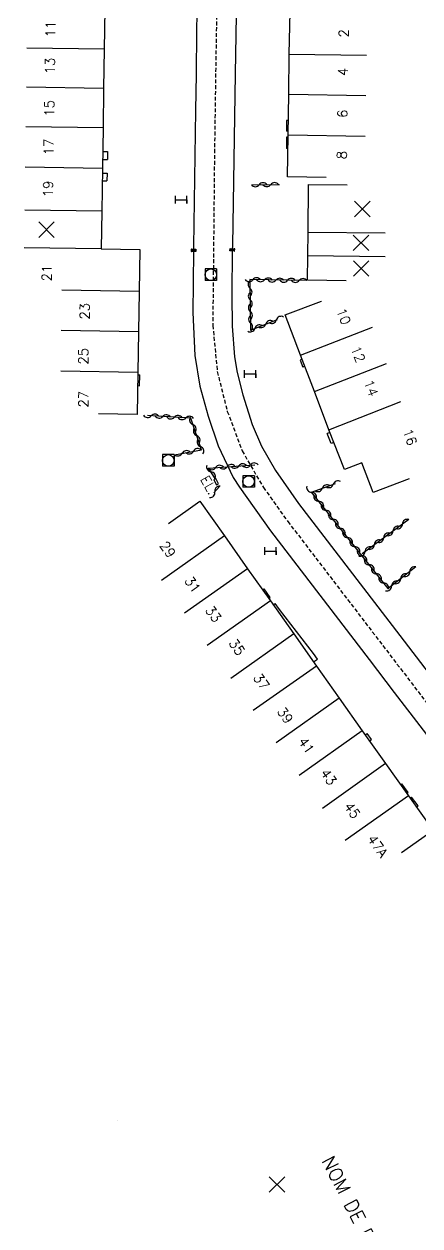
# Model space of a CAD drawing. Header units: millimetres. Extents: x 80000 to 81001, y 143000 to 144000.
# Drawn here: x 80408.7 to 80460, y 143077.9 to 143233.5 of the extents above; entities that cross this region are included whole.
import ezdxf
from ezdxf.enums import TextEntityAlignment as Align

# ---------------------------------------------------------------- set-up
doc = ezdxf.new("R2010")
doc.units = ezdxf.units.MM
doc.linetypes.add('DASHED', pattern=[0.75, 0.5, -0.25])
doc.layers.get('0').update_dxf_attribs({"linetype": 'CONTINUOUS'})
for name, color, linetype in [('W0001', 6, 'DASHED'), ('W0008', 7, 'CONTINUOUS'), ('W0100', 7, 'CONTINUOUS'), ('W0105', 7, 'CONTINUOUS'), ('W0310', 3, 'CONTINUOUS'), ('W0322', 7, 'CONTINUOUS'), ('W0400', 7, 'CONTINUOUS'), ('W0420', 7, 'CONTINUOUS'), ('W0984', 7, 'CONTINUOUS'), ('W0989', 7, 'CONTINUOUS'), ('W0991', 7, 'CONTINUOUS'), ('W1102', 7, 'CONTINUOUS'), ('W1474', 7, 'CONTINUOUS')]:
    doc.layers.add(name, color=color, linetype=linetype)
doc.styles.get("Standard").update_dxf_attribs({"font": 'romans.shx', "width": 0.85})

# ---------------------------------------------------------------- blocks, each defined once
blk = doc.blocks.new('t991o')
at = {"color": 0, "linetype": 'Continuous'}
for p, q in [((-1, 1), (1, -1)), ((-1, -1), (1, 1))]:
    blk.add_line(p, q, dxfattribs=at)
blk = doc.blocks.new('T420')
for p, q in [((0.75, 0.75), (-0.75, 0.75)), ((-0.75, 0.75), (-0.75, -0.75)), ((0.75, 0.75), (0.75, -0.75)), ((0.75, -0.75), (-0.75, -0.75))]:
    blk.add_line(p, q)
blk.add_ellipse((0, 0), major_axis=(-0.53, 0.53), ratio=1, start_param=3.926991, end_param=10.210176)
blk = doc.blocks.new('T1474')
at = {"color": 0, "linetype": 'Continuous', "flags": 128}
for points in [[(-0.75, -0.5), (-0.75, 0.5)], [(-0.75, 0), (0.75, 0)], [(0.75, 0), (0.75, -0.5), (0.75, 0.5)]]:
    blk.add_lwpolyline(points, dxfattribs=at)
blk = doc.blocks.new('T400')
for p, q in [((-0.15, 0.3), (0.15, 0.3)), ((-0.15, -0.25), (-0.15, 0.3)), ((-0.15, 0.15), (0.15, 0.15)), ((-0.15, 0), (0.15, 0)), ((0.15, 0.3), (0.15, -0.25)), ((-0.15, -0.15), (0.15, -0.15)), ((-0.15, -0.25), (-0.15, -0.3)), ((-0.15, -0.3), (0.15, -0.3)), ((0.15, -0.3), (0.15, -0.25))]:
    blk.add_line(p, q)
blk = doc.blocks.new('t310o')
at = {"color": 0, "linetype": 'Continuous'}
for centre, start, end in [((-0.5, 0.38), 216.8699, 323.1304), ((0.5, -0.37), 36.8699, 143.1303)]:
    blk.add_arc(centre, 0.625, start, end, dxfattribs=at)

msp = doc.modelspace()

# ---------------------------------------------------------------- linework, layer by layer
at = {"layer": 'W0001'}
msp.add_lwpolyline([(80434.05, 143260.04), (80433.4, 143217.26), (80433.18, 143194.45), (80433.76, 143188.47), (80435.06, 143183.33), (80436.98, 143178.24), (80439.73, 143173.48), (80442.89, 143169.08), (80471.35, 143131.94), (80478.83, 143122.09), (80482, 143117.9), (80484.04, 143115.2), (80485.62, 143113), (80487.67, 143109.44), (80490.51, 143103.48), (80492.07, 143100.3), (80493.35, 143098.51), (80496.5, 143091.57), (80496.83, 143090.18), (80501.12, 143080.89), (80507.42, 143069.5)], dxfattribs=at)
at = {"layer": 'W0008'}
for points in [[(80436.54, 143254.84), (80436.09, 143227.02), (80435.73, 143204.78), (80435.71, 143204.24), (80435.66, 143198.38), (80435.68, 143194.37), (80435.99, 143190.38), (80436.34, 143188.38), (80437.07, 143185.45), (80438.27, 143181.62), (80439.48, 143178.84), (80441.29, 143175.66), (80444.28, 143171.42), (80457.39, 143154.32), (80467.67, 143140.91)], [(80431.16, 143237.36), (80431.09, 143232.49), (80431.01, 143226.97), (80430.93, 143222.26), (80430.69, 143204.66), (80430.69, 143204.16), (80430.64, 143199.94), (80430.6, 143196.13), (80430.87, 143190.56), (80431.52, 143186.58), (80432.57, 143182.73), (80433.89, 143178.87), (80435.81, 143174.75), (80436.62, 143173.5), (80440.64, 143167.85), (80453.43, 143151.21), (80456.65, 143146.95), (80464.62, 143136.64)]]:
    msp.add_lwpolyline(points, dxfattribs=at)
at = {"layer": 'W0100'}
for points in [[(80419.2, 143235.33), (80419.12, 143230.21), (80419.04, 143225.13), (80418.98, 143220.01), (80418.88, 143214.76), (80418.82, 143209.26), (80418.74, 143204.36), (80423.73, 143204.26), (80423.64, 143198.86), (80423.56, 143193.63), (80423.49, 143188.37), (80423.4, 143182.92), (80418.4, 143183), (80418.4, 143183), (80418.4, 143183), (80418.4, 143183), (80418.4, 143183), (80418.4, 143183), (80418.4, 143183), (80418.4, 143183), (80418.4, 143183), (80418.4, 143183), (80418.4, 143183), (80418.4, 143183), (80418.4, 143183), (80418.4, 143183), (80418.4, 143183), (80418.4, 143183), (80418.4, 143183), (80418.4, 143183), (80418.4, 143183), (80418.4, 143183), (80418.4, 143183), (80418.4, 143183), (80418.4, 143183), (80418.4, 143183), (80418.4, 143183), (80418.4, 143183), (80418.4, 143183), (80418.4, 143183), (80418.4, 143183), (80418.4, 143183), (80418.4, 143183), (80418.4, 143183), (80418.4, 143183), (80418.4, 143183), (80418.4, 143183), (80418.4, 143183), (80418.4, 143183), (80418.4, 143183), (80418.4, 143183), (80418.4, 143183), (80418.4, 143183), (80418.4, 143183), (80418.4, 143183), (80418.4, 143183), (80418.4, 143183), (80418.4, 143183), (80418.4, 143183), (80418.4, 143183), (80418.4, 143183), (80418.4, 143183), (80418.4, 143183), (80418.4, 143183), (80418.4, 143183), (80418.4, 143183), (80418.4, 143183), (80418.4, 143183), (80418.4, 143183), (80418.4, 143183), (80418.4, 143183), (80418.4, 143183), (80418.4, 143183), (80418.4, 143183), (80418.4, 143183), (80418.4, 143183), (80418.4, 143183), (80418.4, 143183), (80418.4, 143183), (80418.4, 143183), (80418.4, 143183), (80418.4, 143183), (80418.4, 143183), (80418.4, 143183), (80418.4, 143183), (80418.4, 143183), (80418.4, 143183), (80418.4, 143183), (80418.4, 143183), (80418.4, 143183), (80418.4, 143183), (80418.4, 143183), (80418.4, 143183), (80418.4, 143183), (80418.4, 143183), (80418.4, 143183), (80418.4, 143183), (80418.4, 143183), (80418.4, 143183), (80418.4, 143183), (80418.4, 143183), (80418.4, 143183), (80418.4, 143183), (80418.4, 143183), (80418.4, 143183), (80418.4, 143183), (80418.4, 143183), (80418.4, 143183), (80418.4, 143183), (80418.4, 143183), (80418.4, 143183)], [(80447.84, 143213.6), (80442.84, 143213.68), (80442.93, 143219.13), (80443.01, 143224.37), (80443.09, 143229.57), (80443.18, 143235.03)], [(80450.45, 143200.23), (80445.45, 143200.29), (80445.49, 143203.51), (80445.51, 143206.51), (80445.59, 143212.69), (80450.59, 143212.63), (80450.59, 143212.63), (80450.59, 143212.63), (80450.59, 143212.63), (80450.59, 143212.63), (80450.59, 143212.63), (80450.59, 143212.63), (80450.59, 143212.63), (80450.59, 143212.63), (80450.59, 143212.63), (80450.59, 143212.63), (80450.59, 143212.63), (80450.59, 143212.63), (80450.59, 143212.63), (80450.59, 143212.63), (80450.59, 143212.63), (80450.59, 143212.63), (80450.59, 143212.63), (80450.59, 143212.63), (80450.59, 143212.63), (80450.59, 143212.63), (80450.59, 143212.63), (80450.59, 143212.63), (80450.59, 143212.63), (80450.59, 143212.63), (80450.59, 143212.63), (80450.59, 143212.63), (80450.59, 143212.63), (80450.59, 143212.63), (80450.59, 143212.63), (80450.59, 143212.63), (80450.59, 143212.63), (80450.59, 143212.63), (80450.59, 143212.63), (80450.59, 143212.63), (80450.59, 143212.63), (80450.59, 143212.63), (80450.59, 143212.63), (80450.59, 143212.63), (80450.59, 143212.63), (80450.59, 143212.63), (80450.59, 143212.63), (80450.59, 143212.63), (80450.59, 143212.63), (80450.59, 143212.63), (80450.59, 143212.63), (80450.59, 143212.63), (80450.59, 143212.63), (80450.59, 143212.63), (80450.59, 143212.63), (80450.59, 143212.63), (80450.59, 143212.63), (80450.59, 143212.63), (80450.59, 143212.63), (80450.59, 143212.63), (80450.59, 143212.63), (80450.59, 143212.63), (80450.59, 143212.63), (80450.59, 143212.63), (80450.59, 143212.63), (80450.59, 143212.63), (80450.59, 143212.63), (80450.59, 143212.63), (80450.59, 143212.63), (80450.59, 143212.63), (80450.59, 143212.63), (80450.59, 143212.63), (80450.59, 143212.63), (80450.59, 143212.63), (80450.59, 143212.63), (80450.59, 143212.63), (80450.59, 143212.63), (80450.59, 143212.63), (80450.59, 143212.63), (80450.59, 143212.63), (80450.59, 143212.63), (80450.59, 143212.63), (80450.59, 143212.63), (80450.59, 143212.63), (80450.59, 143212.63), (80450.59, 143212.63), (80450.59, 143212.63), (80450.59, 143212.63), (80450.59, 143212.63), (80450.59, 143212.63), (80450.59, 143212.63), (80450.59, 143212.63), (80450.59, 143212.63), (80450.59, 143212.63), (80450.59, 143212.63), (80450.59, 143212.63), (80450.59, 143212.63), (80450.59, 143212.63), (80450.59, 143212.63), (80450.59, 143212.63), (80450.59, 143212.63), (80450.59, 143212.63), (80450.59, 143212.63), (80450.59, 143212.63), (80450.59, 143212.63), (80450.59, 143212.63), (80450.59, 143212.63), (80450.59, 143212.63), (80450.59, 143212.63), (80450.59, 143212.63), (80450.59, 143212.63), (80450.59, 143212.63), (80450.59, 143212.63), (80450.59, 143212.63), (80450.59, 143212.63), (80450.59, 143212.63), (80450.59, 143212.63), (80450.59, 143212.63), (80450.59, 143212.63), (80450.59, 143212.63)], [(80458.61, 143174.6), (80453.94, 143172.83), (80452.48, 143176.69), (80450.23, 143175.81), (80448.22, 143180.95), (80446.36, 143185.9), (80444.54, 143190.62), (80442.57, 143195.81), (80447.24, 143197.58), (80447.24, 143197.58), (80447.24, 143197.58), (80447.24, 143197.58), (80447.24, 143197.58), (80447.24, 143197.58), (80447.24, 143197.58), (80447.24, 143197.58), (80447.24, 143197.58), (80447.24, 143197.58), (80447.24, 143197.58), (80447.24, 143197.58), (80447.24, 143197.58), (80447.24, 143197.58), (80447.24, 143197.58), (80447.24, 143197.58), (80447.24, 143197.58), (80447.24, 143197.58), (80447.24, 143197.58), (80447.24, 143197.58), (80447.24, 143197.58), (80447.24, 143197.58), (80447.24, 143197.58), (80447.24, 143197.58), (80447.24, 143197.58), (80447.24, 143197.58), (80447.24, 143197.58), (80447.24, 143197.58), (80447.24, 143197.58), (80447.24, 143197.58), (80447.24, 143197.58), (80447.24, 143197.58), (80447.24, 143197.58), (80447.24, 143197.58), (80447.24, 143197.58), (80447.24, 143197.58), (80447.24, 143197.58), (80447.24, 143197.58), (80447.24, 143197.58), (80447.24, 143197.58), (80447.24, 143197.58), (80447.24, 143197.58), (80447.24, 143197.58), (80447.24, 143197.58), (80447.24, 143197.58), (80447.24, 143197.58), (80447.24, 143197.58), (80447.24, 143197.58), (80447.24, 143197.58), (80447.24, 143197.58), (80447.24, 143197.58), (80447.24, 143197.58), (80447.24, 143197.58), (80447.24, 143197.58), (80447.24, 143197.58), (80447.24, 143197.58), (80447.24, 143197.58), (80447.24, 143197.58), (80447.24, 143197.58), (80447.24, 143197.58), (80447.24, 143197.58), (80447.24, 143197.58), (80447.24, 143197.58), (80447.24, 143197.58), (80447.24, 143197.58), (80447.24, 143197.58), (80447.24, 143197.58), (80447.24, 143197.58), (80447.24, 143197.58), (80447.24, 143197.58), (80447.24, 143197.58), (80447.24, 143197.58), (80447.24, 143197.58), (80447.24, 143197.58), (80447.24, 143197.58), (80447.24, 143197.58), (80447.24, 143197.58), (80447.24, 143197.58), (80447.24, 143197.58), (80447.24, 143197.58), (80447.24, 143197.58), (80447.24, 143197.58), (80447.24, 143197.58), (80447.24, 143197.58), (80447.24, 143197.58), (80447.24, 143197.58), (80447.24, 143197.58), (80447.24, 143197.58), (80447.24, 143197.58), (80447.24, 143197.58), (80447.24, 143197.58), (80447.24, 143197.58), (80447.24, 143197.58), (80447.24, 143197.58), (80447.24, 143197.58), (80447.24, 143197.58), (80447.24, 143197.58), (80447.24, 143197.58), (80447.24, 143197.58), (80447.24, 143197.58), (80447.24, 143197.58), (80447.24, 143197.58), (80447.24, 143197.58), (80447.24, 143197.58), (80447.24, 143197.58), (80447.24, 143197.58), (80447.24, 143197.58), (80447.24, 143197.58), (80447.24, 143197.58), (80447.24, 143197.58), (80447.24, 143197.58), (80447.24, 143197.58)], [(80433.67, 143173.8), (80433.94, 143173.93), (80433.59, 143174.62), (80433.31, 143174.46), (80433.67, 143173.8)], [(80427.43, 143168.81), (80431.51, 143171.7), (80434.69, 143167.21), (80437.69, 143162.97), (80440.64, 143158.8), (80443.66, 143154.55), (80446.6, 143150.36), (80449.56, 143146.19), (80452.54, 143141.97), (80455.54, 143137.75), (80458.51, 143133.56), (80461.7, 143129.07), (80457.62, 143126.18), (80457.62, 143126.18), (80457.62, 143126.18), (80457.62, 143126.18), (80457.62, 143126.18), (80457.62, 143126.18), (80457.62, 143126.18), (80457.62, 143126.18), (80457.62, 143126.18), (80457.62, 143126.18), (80457.62, 143126.18), (80457.62, 143126.18), (80457.62, 143126.18), (80457.62, 143126.18), (80457.62, 143126.18), (80457.62, 143126.18), (80457.62, 143126.18), (80457.62, 143126.18), (80457.62, 143126.18), (80457.62, 143126.18), (80457.62, 143126.18), (80457.62, 143126.18), (80457.62, 143126.18), (80457.62, 143126.18), (80457.62, 143126.18), (80457.62, 143126.18), (80457.62, 143126.18), (80457.62, 143126.18), (80457.62, 143126.18), (80457.62, 143126.18), (80457.62, 143126.18), (80457.62, 143126.18), (80457.62, 143126.18), (80457.62, 143126.18), (80457.62, 143126.18), (80457.62, 143126.18), (80457.62, 143126.18), (80457.62, 143126.18), (80457.62, 143126.18), (80457.62, 143126.18), (80457.62, 143126.18), (80457.62, 143126.18), (80457.62, 143126.18), (80457.62, 143126.18), (80457.62, 143126.18), (80457.62, 143126.18), (80457.62, 143126.18), (80457.62, 143126.18), (80457.62, 143126.18), (80457.62, 143126.18), (80457.62, 143126.18), (80457.62, 143126.18), (80457.62, 143126.18), (80457.62, 143126.18), (80457.62, 143126.18), (80457.62, 143126.18), (80457.62, 143126.18), (80457.62, 143126.18), (80457.62, 143126.18), (80457.62, 143126.18), (80457.62, 143126.18), (80457.62, 143126.18), (80457.62, 143126.18), (80457.62, 143126.18), (80457.62, 143126.18), (80457.62, 143126.18), (80457.62, 143126.18), (80457.62, 143126.18), (80457.62, 143126.18), (80457.62, 143126.18), (80457.62, 143126.18), (80457.62, 143126.18), (80457.62, 143126.18), (80457.62, 143126.18), (80457.62, 143126.18), (80457.62, 143126.18), (80457.62, 143126.18), (80457.62, 143126.18), (80457.62, 143126.18), (80457.62, 143126.18), (80457.62, 143126.18), (80457.62, 143126.18), (80457.62, 143126.18), (80457.62, 143126.18), (80457.62, 143126.18), (80457.62, 143126.18), (80457.62, 143126.18), (80457.62, 143126.18), (80457.62, 143126.18), (80457.62, 143126.18), (80457.62, 143126.18), (80457.62, 143126.18), (80457.62, 143126.18), (80457.62, 143126.18), (80457.62, 143126.18), (80457.62, 143126.18), (80457.62, 143126.18), (80457.62, 143126.18), (80457.62, 143126.18), (80457.62, 143126.18), (80457.62, 143126.18), (80457.62, 143126.18), (80457.62, 143126.18), (80457.62, 143126.18), (80457.62, 143126.18), (80457.62, 143126.18), (80457.62, 143126.18), (80457.62, 143126.18)]]:
    msp.add_lwpolyline(points, dxfattribs=at)
at = {"layer": 'W0105'}
for p, q in [((80442.74, 143220.96), (80442.72, 143219.58)), ((80442.96, 143220.96), (80442.74, 143220.96)), ((80442.94, 143219.58), (80442.72, 143219.58)), ((80442.71, 143218.8), (80442.71, 143217.37)), ((80442.93, 143218.8), (80442.71, 143218.8)), ((80418.93, 143216.97), (80419.54, 143216.96)), ((80419.54, 143216.96), (80419.53, 143215.93)), ((80442.89, 143217.37), (80442.71, 143217.37)), ((80418.9, 143215.94), (80419.53, 143215.93)), ((80418.88, 143214.18), (80419.49, 143214.17)), ((80419.49, 143214.17), (80419.48, 143213.15)), ((80418.87, 143213.16), (80419.48, 143213.15)), ((80444.75, 143190.07), (80444.48, 143189.97)), ((80444.48, 143189.97), (80444.83, 143189.05)), ((80445.1, 143189.16), (80444.83, 143189.05)), ((80423.48, 143188.08), (80423.74, 143188.07)), ((80423.67, 143186.65), (80423.74, 143188.07)), ((80423.46, 143186.66), (80423.67, 143186.65)), ((80448.36, 143180.58), (80448.01, 143180.45)), ((80448.5, 143179.16), (80448.01, 143180.45)), ((80448.87, 143179.3), (80448.5, 143179.16)), ((80439.62, 143160.23), (80439.82, 143160.36)), ((80440.61, 143159.24), (80439.82, 143160.36)), ((80440.42, 143159.1), (80440.61, 143159.24)), ((80441, 143158.29), (80441.25, 143158.47)), ((80446.23, 143150.9), (80446.74, 143151.25)), ((80452.9, 143141.46), (80453.16, 143141.64)), ((80453.71, 143140.87), (80453.16, 143141.64)), ((80453.46, 143140.69), (80453.71, 143140.87)), ((80457.49, 143135.02), (80457.66, 143135.14)), ((80458.49, 143134.02), (80457.66, 143135.14)), ((80458.28, 143133.87), (80458.49, 143134.02)), ((80458.74, 143133.25), (80458.93, 143133.39)), ((80459.76, 143132.28), (80458.93, 143133.39)), ((80459.52, 143132.1), (80459.76, 143132.28))]:
    msp.add_line(p, q, dxfattribs=at)
msp.add_lwpolyline([(80446.74, 143151.25), (80446.21, 143152.01), (80441.83, 143157.67), (80441.25, 143158.47)], dxfattribs=at)
at = {"layer": 'W0310'}
for points in [[(80438.18, 143212.64), (80441.81, 143212.7), (80441.81, 143212.7), (80441.81, 143212.7), (80441.81, 143212.7), (80441.81, 143212.7), (80441.81, 143212.7), (80441.81, 143212.7), (80441.81, 143212.7), (80441.81, 143212.7), (80441.81, 143212.7), (80441.81, 143212.7), (80441.81, 143212.7), (80441.81, 143212.7), (80441.81, 143212.7), (80441.81, 143212.7), (80441.81, 143212.7), (80441.81, 143212.7), (80441.81, 143212.7), (80441.81, 143212.7), (80441.81, 143212.7), (80441.81, 143212.7), (80441.81, 143212.7), (80441.81, 143212.7), (80441.81, 143212.7), (80441.81, 143212.7), (80441.81, 143212.7), (80441.81, 143212.7), (80441.81, 143212.7), (80441.81, 143212.7), (80441.81, 143212.7), (80441.81, 143212.7), (80441.81, 143212.7), (80441.81, 143212.7), (80441.81, 143212.7), (80441.81, 143212.7), (80441.81, 143212.7), (80441.81, 143212.7), (80441.81, 143212.7), (80441.81, 143212.7), (80441.81, 143212.7), (80441.81, 143212.7), (80441.81, 143212.7), (80441.81, 143212.7), (80441.81, 143212.7), (80441.81, 143212.7), (80441.81, 143212.7), (80441.81, 143212.7), (80441.81, 143212.7), (80441.81, 143212.7), (80441.81, 143212.7), (80441.81, 143212.7), (80441.81, 143212.7), (80441.81, 143212.7), (80441.81, 143212.7), (80441.81, 143212.7), (80441.81, 143212.7), (80441.81, 143212.7), (80441.81, 143212.7), (80441.81, 143212.7), (80441.81, 143212.7), (80441.81, 143212.7), (80441.81, 143212.7), (80441.81, 143212.7), (80441.81, 143212.7), (80441.81, 143212.7), (80441.81, 143212.7), (80441.81, 143212.7), (80441.81, 143212.7), (80441.81, 143212.7), (80441.81, 143212.7), (80441.81, 143212.7), (80441.81, 143212.7), (80441.81, 143212.7), (80441.81, 143212.7), (80441.81, 143212.7), (80441.81, 143212.7), (80441.81, 143212.7), (80441.81, 143212.7), (80441.81, 143212.7), (80441.81, 143212.7), (80441.81, 143212.7), (80441.81, 143212.7), (80441.81, 143212.7), (80441.81, 143212.7), (80441.81, 143212.7), (80441.81, 143212.7), (80441.81, 143212.7), (80441.81, 143212.7), (80441.81, 143212.7), (80441.81, 143212.7), (80441.81, 143212.7), (80441.81, 143212.7), (80441.81, 143212.7), (80441.81, 143212.7), (80441.81, 143212.7), (80441.81, 143212.7), (80441.81, 143212.7), (80441.81, 143212.7), (80441.81, 143212.7), (80441.81, 143212.7)], [(80441.81, 143212.7), (80441.81, 143212.7), (80441.81, 143212.7), (80441.81, 143212.7), (80441.81, 143212.7), (80441.81, 143212.7), (80441.81, 143212.7), (80441.81, 143212.7), (80441.81, 143212.7), (80441.81, 143212.7), (80441.81, 143212.7), (80441.81, 143212.7), (80441.81, 143212.7), (80441.81, 143212.7), (80441.81, 143212.7), (80441.81, 143212.7), (80441.81, 143212.7), (80441.81, 143212.7), (80441.81, 143212.7), (80441.81, 143212.7)], [(80445.36, 143200.25), (80445.36, 143200.25), (80445.36, 143200.25), (80445.36, 143200.25), (80445.36, 143200.25), (80445.36, 143200.25), (80445.36, 143200.25), (80445.36, 143200.25), (80445.36, 143200.25), (80445.36, 143200.25), (80445.36, 143200.25), (80445.36, 143200.25), (80445.36, 143200.25), (80445.36, 143200.25), (80445.36, 143200.25), (80445.36, 143200.25), (80445.36, 143200.25), (80437.99, 143200.38), (80438.08, 143193.85), (80441.55, 143195.22)], [(80445.36, 143200.25), (80445.36, 143200.25), (80445.36, 143200.25), (80445.36, 143200.25), (80445.36, 143200.25), (80445.36, 143200.25), (80445.36, 143200.25), (80445.36, 143200.25), (80445.36, 143200.25), (80445.36, 143200.25), (80445.36, 143200.25), (80445.36, 143200.25), (80445.36, 143200.25), (80445.36, 143200.25), (80445.36, 143200.25), (80445.36, 143200.25), (80445.36, 143200.25), (80445.36, 143200.25), (80445.36, 143200.25), (80445.36, 143200.25), (80445.36, 143200.25), (80445.36, 143200.25), (80445.36, 143200.25), (80445.36, 143200.25), (80445.36, 143200.25), (80445.36, 143200.25), (80445.36, 143200.25), (80445.36, 143200.25), (80445.36, 143200.25), (80445.36, 143200.25), (80445.36, 143200.25), (80445.36, 143200.25), (80445.36, 143200.25), (80445.36, 143200.25), (80445.36, 143200.25), (80445.36, 143200.25), (80445.36, 143200.25), (80445.36, 143200.25), (80445.36, 143200.25), (80445.36, 143200.25), (80445.36, 143200.25), (80445.36, 143200.25), (80445.36, 143200.25), (80445.36, 143200.25), (80445.36, 143200.25), (80445.36, 143200.25), (80445.36, 143200.25), (80445.36, 143200.25), (80445.36, 143200.25), (80445.36, 143200.25), (80445.36, 143200.25), (80445.36, 143200.25), (80445.36, 143200.25), (80445.36, 143200.25), (80445.36, 143200.25), (80445.36, 143200.25), (80445.36, 143200.25), (80445.36, 143200.25), (80445.36, 143200.25), (80445.36, 143200.25), (80445.36, 143200.25), (80445.36, 143200.25), (80445.36, 143200.25), (80445.36, 143200.25), (80445.36, 143200.25), (80445.36, 143200.25), (80445.36, 143200.25), (80445.36, 143200.25), (80445.36, 143200.25), (80445.36, 143200.25), (80445.36, 143200.25), (80445.36, 143200.25), (80445.36, 143200.25), (80445.36, 143200.25), (80445.36, 143200.25), (80445.36, 143200.25), (80445.36, 143200.25), (80445.36, 143200.25), (80445.36, 143200.25), (80445.36, 143200.25), (80445.36, 143200.25), (80445.36, 143200.25), (80445.36, 143200.25), (80445.36, 143200.25), (80445.36, 143200.25), (80445.36, 143200.25), (80445.36, 143200.25), (80445.36, 143200.25), (80445.36, 143200.25), (80445.36, 143200.25), (80445.36, 143200.25), (80445.36, 143200.25), (80445.36, 143200.25), (80445.36, 143200.25), (80445.36, 143200.25), (80445.36, 143200.25), (80445.36, 143200.25), (80445.36, 143200.25), (80445.36, 143200.25), (80445.36, 143200.25), (80445.36, 143200.25)], [(80428.23, 143177.72), (80431.73, 143178.37), (80430.33, 143182.44), (80424.73, 143182.79), (80424.73, 143182.79), (80424.73, 143182.79), (80424.73, 143182.79), (80424.73, 143182.79), (80424.73, 143182.79), (80424.73, 143182.79), (80424.73, 143182.79), (80424.73, 143182.79), (80424.73, 143182.79), (80424.73, 143182.79), (80424.73, 143182.79), (80424.73, 143182.79), (80424.73, 143182.79), (80424.73, 143182.79), (80424.73, 143182.79), (80424.73, 143182.79), (80424.73, 143182.79), (80424.73, 143182.79), (80424.73, 143182.79), (80424.73, 143182.79), (80424.73, 143182.79), (80424.73, 143182.79), (80424.73, 143182.79), (80424.73, 143182.79), (80424.73, 143182.79), (80424.73, 143182.79), (80424.73, 143182.79), (80424.73, 143182.79), (80424.73, 143182.79), (80424.73, 143182.79), (80424.73, 143182.79), (80424.73, 143182.79), (80424.73, 143182.79), (80424.73, 143182.79), (80424.73, 143182.79), (80424.73, 143182.79), (80424.73, 143182.79), (80424.73, 143182.79), (80424.73, 143182.79), (80424.73, 143182.79), (80424.73, 143182.79), (80424.73, 143182.79), (80424.73, 143182.79), (80424.73, 143182.79), (80424.73, 143182.79), (80424.73, 143182.79), (80424.73, 143182.79), (80424.73, 143182.79), (80424.73, 143182.79), (80424.73, 143182.79), (80424.73, 143182.79), (80424.73, 143182.79), (80424.73, 143182.79), (80424.73, 143182.79), (80424.73, 143182.79), (80424.73, 143182.79), (80424.73, 143182.79), (80424.73, 143182.79), (80424.73, 143182.79), (80424.73, 143182.79), (80424.73, 143182.79), (80424.73, 143182.79), (80424.73, 143182.79), (80424.73, 143182.79), (80424.73, 143182.79), (80424.73, 143182.79), (80424.73, 143182.79), (80424.73, 143182.79), (80424.73, 143182.79), (80424.73, 143182.79), (80424.73, 143182.79), (80424.73, 143182.79), (80424.73, 143182.79), (80424.73, 143182.79), (80424.73, 143182.79), (80424.73, 143182.79), (80424.73, 143182.79), (80424.73, 143182.79), (80424.73, 143182.79), (80424.73, 143182.79), (80424.73, 143182.79), (80424.73, 143182.79), (80424.73, 143182.79), (80424.73, 143182.79), (80424.73, 143182.79), (80424.73, 143182.79), (80424.73, 143182.79), (80424.73, 143182.79), (80424.73, 143182.79), (80424.73, 143182.79), (80424.73, 143182.79), (80424.73, 143182.79), (80424.73, 143182.79), (80424.73, 143182.79), (80424.73, 143182.79), (80424.73, 143182.79), (80424.73, 143182.79)], [(80424.73, 143182.79), (80424.73, 143182.79), (80424.73, 143182.79), (80424.73, 143182.79), (80424.73, 143182.79), (80424.73, 143182.79), (80424.73, 143182.79), (80424.73, 143182.79), (80424.73, 143182.79), (80424.73, 143182.79), (80424.73, 143182.79), (80424.73, 143182.79), (80424.73, 143182.79), (80424.73, 143182.79), (80424.73, 143182.79), (80424.73, 143182.79), (80424.73, 143182.79), (80424.73, 143182.79), (80424.73, 143182.79), (80424.73, 143182.79)], [(80433.49, 143174.65), (80432.64, 143176), (80438.62, 143176.39), (80438.62, 143176.39), (80438.62, 143176.39), (80438.62, 143176.39), (80438.62, 143176.39), (80438.62, 143176.39), (80438.62, 143176.39), (80438.62, 143176.39), (80438.62, 143176.39), (80438.62, 143176.39), (80438.62, 143176.39), (80438.62, 143176.39), (80438.62, 143176.39), (80438.62, 143176.39), (80438.62, 143176.39), (80438.62, 143176.39), (80438.62, 143176.39), (80438.62, 143176.39), (80438.62, 143176.39), (80438.62, 143176.39), (80438.62, 143176.39), (80438.62, 143176.39), (80438.62, 143176.39), (80438.62, 143176.39), (80438.62, 143176.39), (80438.62, 143176.39), (80438.62, 143176.39), (80438.62, 143176.39), (80438.62, 143176.39), (80438.62, 143176.39), (80438.62, 143176.39), (80438.62, 143176.39), (80438.62, 143176.39), (80438.62, 143176.39), (80438.62, 143176.39), (80438.62, 143176.39), (80438.62, 143176.39), (80438.62, 143176.39), (80438.62, 143176.39), (80438.62, 143176.39), (80438.62, 143176.39), (80438.62, 143176.39), (80438.62, 143176.39), (80438.62, 143176.39), (80438.62, 143176.39), (80438.62, 143176.39), (80438.62, 143176.39), (80438.62, 143176.39), (80438.62, 143176.39), (80438.62, 143176.39), (80438.62, 143176.39), (80438.62, 143176.39), (80438.62, 143176.39), (80438.62, 143176.39), (80438.62, 143176.39), (80438.62, 143176.39), (80438.62, 143176.39), (80438.62, 143176.39), (80438.62, 143176.39), (80438.62, 143176.39), (80438.62, 143176.39), (80438.62, 143176.39), (80438.62, 143176.39), (80438.62, 143176.39), (80438.62, 143176.39), (80438.62, 143176.39), (80438.62, 143176.39), (80438.62, 143176.39), (80438.62, 143176.39), (80438.62, 143176.39), (80438.62, 143176.39), (80438.62, 143176.39), (80438.62, 143176.39), (80438.62, 143176.39), (80438.62, 143176.39), (80438.62, 143176.39), (80438.62, 143176.39), (80438.62, 143176.39), (80438.62, 143176.39), (80438.62, 143176.39), (80438.62, 143176.39), (80438.62, 143176.39), (80438.62, 143176.39), (80438.62, 143176.39), (80438.62, 143176.39), (80438.62, 143176.39), (80438.62, 143176.39), (80438.62, 143176.39), (80438.62, 143176.39), (80438.62, 143176.39), (80438.62, 143176.39), (80438.62, 143176.39), (80438.62, 143176.39), (80438.62, 143176.39), (80438.62, 143176.39), (80438.62, 143176.39), (80438.62, 143176.39), (80438.62, 143176.39), (80438.62, 143176.39)], [(80438.62, 143176.39), (80438.62, 143176.39), (80438.62, 143176.39), (80438.62, 143176.39), (80438.62, 143176.39), (80438.62, 143176.39), (80438.62, 143176.39), (80438.62, 143176.39), (80438.62, 143176.39), (80438.62, 143176.39), (80438.62, 143176.39), (80438.62, 143176.39), (80438.62, 143176.39), (80438.62, 143176.39), (80438.62, 143176.39), (80438.62, 143176.39), (80438.62, 143176.39), (80438.62, 143176.39), (80438.62, 143176.39), (80438.62, 143176.39)], [(80434.11, 143173.65), (80434.11, 143173.65), (80434.11, 143173.65), (80434.11, 143173.65), (80434.11, 143173.65), (80434.11, 143173.65), (80434.11, 143173.65), (80434.11, 143173.65), (80434.11, 143173.65), (80434.11, 143173.65), (80434.11, 143173.65), (80434.11, 143173.65), (80434.11, 143173.65), (80434.11, 143173.65), (80434.11, 143173.65), (80434.11, 143173.65), (80434.11, 143173.65), (80434.11, 143173.65), (80434.11, 143173.65), (80433.31, 143172.77)], [(80434.11, 143173.65), (80434.11, 143173.65), (80434.11, 143173.65), (80434.11, 143173.65), (80434.11, 143173.65), (80434.11, 143173.65), (80434.11, 143173.65), (80434.11, 143173.65), (80434.11, 143173.65), (80434.11, 143173.65), (80434.11, 143173.65), (80434.11, 143173.65), (80434.11, 143173.65), (80434.11, 143173.65), (80434.11, 143173.65), (80434.11, 143173.65), (80434.11, 143173.65), (80434.11, 143173.65), (80434.11, 143173.65), (80434.11, 143173.65), (80434.11, 143173.65), (80434.11, 143173.65), (80434.11, 143173.65), (80434.11, 143173.65), (80434.11, 143173.65), (80434.11, 143173.65), (80434.11, 143173.65), (80434.11, 143173.65), (80434.11, 143173.65), (80434.11, 143173.65), (80434.11, 143173.65), (80434.11, 143173.65), (80434.11, 143173.65), (80434.11, 143173.65), (80434.11, 143173.65), (80434.11, 143173.65), (80434.11, 143173.65), (80434.11, 143173.65), (80434.11, 143173.65), (80434.11, 143173.65), (80434.11, 143173.65), (80434.11, 143173.65), (80434.11, 143173.65), (80434.11, 143173.65), (80434.11, 143173.65), (80434.11, 143173.65), (80434.11, 143173.65), (80434.11, 143173.65), (80434.11, 143173.65), (80434.11, 143173.65), (80434.11, 143173.65), (80434.11, 143173.65), (80434.11, 143173.65), (80434.11, 143173.65), (80434.11, 143173.65), (80434.11, 143173.65), (80434.11, 143173.65), (80434.11, 143173.65), (80434.11, 143173.65), (80434.11, 143173.65), (80434.11, 143173.65), (80434.11, 143173.65), (80434.11, 143173.65), (80434.11, 143173.65), (80434.11, 143173.65), (80434.11, 143173.65), (80434.11, 143173.65), (80434.11, 143173.65), (80434.11, 143173.65), (80434.11, 143173.65), (80434.11, 143173.65), (80434.11, 143173.65), (80434.11, 143173.65), (80434.11, 143173.65), (80434.11, 143173.65), (80434.11, 143173.65), (80434.11, 143173.65), (80434.11, 143173.65), (80434.11, 143173.65), (80434.11, 143173.65), (80434.11, 143173.65), (80434.11, 143173.65), (80434.11, 143173.65), (80434.11, 143173.65), (80434.11, 143173.65), (80434.11, 143173.65), (80434.11, 143173.65), (80434.11, 143173.65), (80434.11, 143173.65), (80434.11, 143173.65), (80434.11, 143173.65), (80434.11, 143173.65), (80434.11, 143173.65), (80434.11, 143173.65), (80434.11, 143173.65), (80434.11, 143173.65), (80434.11, 143173.65), (80434.11, 143173.65), (80434.11, 143173.65), (80434.11, 143173.65), (80434.11, 143173.65)], [(80459.48, 143163.21), (80459.48, 143163.21), (80459.48, 143163.21), (80459.48, 143163.21), (80459.48, 143163.21), (80459.48, 143163.21), (80459.48, 143163.21), (80459.48, 143163.21), (80459.48, 143163.21), (80459.48, 143163.21), (80459.48, 143163.21), (80459.48, 143163.21), (80459.48, 143163.21), (80459.48, 143163.21), (80459.48, 143163.21), (80459.48, 143163.21), (80459.48, 143163.21), (80455.89, 143160.39), (80445.97, 143172.87), (80449.08, 143173.99)], [(80458.55, 143169.34), (80458.55, 143169.34), (80458.55, 143169.34), (80458.55, 143169.34), (80458.55, 143169.34), (80458.55, 143169.34), (80458.55, 143169.34), (80458.55, 143169.34), (80458.55, 143169.34), (80458.55, 143169.34), (80458.55, 143169.34), (80458.55, 143169.34), (80458.55, 143169.34), (80458.55, 143169.34), (80458.55, 143169.34), (80458.55, 143169.34), (80458.55, 143169.34), (80458.55, 143169.34), (80458.55, 143169.34), (80452.51, 143164.91)], [(80458.55, 143169.34), (80458.55, 143169.34), (80458.55, 143169.34), (80458.55, 143169.34), (80458.55, 143169.34), (80458.55, 143169.34), (80458.55, 143169.34), (80458.55, 143169.34), (80458.55, 143169.34), (80458.55, 143169.34), (80458.55, 143169.34), (80458.55, 143169.34), (80458.55, 143169.34), (80458.55, 143169.34), (80458.55, 143169.34), (80458.55, 143169.34), (80458.55, 143169.34), (80458.55, 143169.34), (80458.55, 143169.34), (80458.55, 143169.34), (80458.55, 143169.34), (80458.55, 143169.34), (80458.55, 143169.34), (80458.55, 143169.34), (80458.55, 143169.34), (80458.55, 143169.34), (80458.55, 143169.34), (80458.55, 143169.34), (80458.55, 143169.34), (80458.55, 143169.34), (80458.55, 143169.34), (80458.55, 143169.34), (80458.55, 143169.34), (80458.55, 143169.34), (80458.55, 143169.34), (80458.55, 143169.34), (80458.55, 143169.34), (80458.55, 143169.34), (80458.55, 143169.34), (80458.55, 143169.34), (80458.55, 143169.34), (80458.55, 143169.34), (80458.55, 143169.34), (80458.55, 143169.34), (80458.55, 143169.34), (80458.55, 143169.34), (80458.55, 143169.34), (80458.55, 143169.34), (80458.55, 143169.34), (80458.55, 143169.34), (80458.55, 143169.34), (80458.55, 143169.34), (80458.55, 143169.34), (80458.55, 143169.34), (80458.55, 143169.34), (80458.55, 143169.34), (80458.55, 143169.34), (80458.55, 143169.34), (80458.55, 143169.34), (80458.55, 143169.34), (80458.55, 143169.34), (80458.55, 143169.34), (80458.55, 143169.34), (80458.55, 143169.34), (80458.55, 143169.34), (80458.55, 143169.34), (80458.55, 143169.34), (80458.55, 143169.34), (80458.55, 143169.34), (80458.55, 143169.34), (80458.55, 143169.34), (80458.55, 143169.34), (80458.55, 143169.34), (80458.55, 143169.34), (80458.55, 143169.34), (80458.55, 143169.34), (80458.55, 143169.34), (80458.55, 143169.34), (80458.55, 143169.34), (80458.55, 143169.34), (80458.55, 143169.34), (80458.55, 143169.34), (80458.55, 143169.34), (80458.55, 143169.34), (80458.55, 143169.34), (80458.55, 143169.34), (80458.55, 143169.34), (80458.55, 143169.34), (80458.55, 143169.34), (80458.55, 143169.34), (80458.55, 143169.34), (80458.55, 143169.34), (80458.55, 143169.34), (80458.55, 143169.34), (80458.55, 143169.34), (80458.55, 143169.34), (80458.55, 143169.34), (80458.55, 143169.34), (80458.55, 143169.34), (80458.55, 143169.34), (80458.55, 143169.34)], [(80459.48, 143163.21), (80459.48, 143163.21), (80459.48, 143163.21), (80459.48, 143163.21), (80459.48, 143163.21), (80459.48, 143163.21), (80459.48, 143163.21), (80459.48, 143163.21), (80459.48, 143163.21), (80459.48, 143163.21), (80459.48, 143163.21), (80459.48, 143163.21), (80459.48, 143163.21), (80459.48, 143163.21), (80459.48, 143163.21), (80459.48, 143163.21), (80459.48, 143163.21), (80459.48, 143163.21), (80459.48, 143163.21), (80459.48, 143163.21), (80459.48, 143163.21), (80459.48, 143163.21), (80459.48, 143163.21), (80459.48, 143163.21), (80459.48, 143163.21), (80459.48, 143163.21), (80459.48, 143163.21), (80459.48, 143163.21), (80459.48, 143163.21), (80459.48, 143163.21), (80459.48, 143163.21), (80459.48, 143163.21), (80459.48, 143163.21), (80459.48, 143163.21), (80459.48, 143163.21), (80459.48, 143163.21), (80459.48, 143163.21), (80459.48, 143163.21), (80459.48, 143163.21), (80459.48, 143163.21), (80459.48, 143163.21), (80459.48, 143163.21), (80459.48, 143163.21), (80459.48, 143163.21), (80459.48, 143163.21), (80459.48, 143163.21), (80459.48, 143163.21), (80459.48, 143163.21), (80459.48, 143163.21), (80459.48, 143163.21), (80459.48, 143163.21), (80459.48, 143163.21), (80459.48, 143163.21), (80459.48, 143163.21), (80459.48, 143163.21), (80459.48, 143163.21), (80459.48, 143163.21), (80459.48, 143163.21), (80459.48, 143163.21), (80459.48, 143163.21), (80459.48, 143163.21), (80459.48, 143163.21), (80459.48, 143163.21), (80459.48, 143163.21), (80459.48, 143163.21), (80459.48, 143163.21), (80459.48, 143163.21), (80459.48, 143163.21), (80459.48, 143163.21), (80459.48, 143163.21), (80459.48, 143163.21), (80459.48, 143163.21), (80459.48, 143163.21), (80459.48, 143163.21), (80459.48, 143163.21), (80459.48, 143163.21), (80459.48, 143163.21), (80459.48, 143163.21), (80459.48, 143163.21), (80459.48, 143163.21), (80459.48, 143163.21), (80459.48, 143163.21), (80459.48, 143163.21), (80459.48, 143163.21), (80459.48, 143163.21), (80459.48, 143163.21), (80459.48, 143163.21), (80459.48, 143163.21), (80459.48, 143163.21), (80459.48, 143163.21), (80459.48, 143163.21), (80459.48, 143163.21), (80459.48, 143163.21), (80459.48, 143163.21), (80459.48, 143163.21), (80459.48, 143163.21), (80459.48, 143163.21), (80459.48, 143163.21), (80459.48, 143163.21), (80459.48, 143163.21), (80459.48, 143163.21)]]:
    msp.add_lwpolyline(points, dxfattribs=at)
at = {"layer": 'W0322'}
msp.add_lwpolyline([(80420.87, 143091.54), (80420.87, 143091.54), (80420.87, 143091.54), (80420.87, 143091.54), (80420.87, 143091.54), (80420.87, 143091.54), (80420.87, 143091.54), (80420.87, 143091.54), (80420.87, 143091.54), (80420.87, 143091.54), (80420.87, 143091.54), (80420.87, 143091.54), (80420.87, 143091.54), (80420.87, 143091.54), (80420.87, 143091.54), (80420.87, 143091.54), (80420.87, 143091.54), (80420.87, 143091.54), (80420.87, 143091.54), (80420.87, 143091.54), (80420.87, 143091.54), (80420.87, 143091.54), (80420.87, 143091.54), (80420.87, 143091.54), (80420.87, 143091.54), (80420.87, 143091.54), (80420.87, 143091.54), (80420.87, 143091.54), (80420.87, 143091.54), (80420.87, 143091.54), (80420.87, 143091.54), (80420.87, 143091.54), (80420.87, 143091.54), (80420.87, 143091.54), (80420.87, 143091.54), (80420.87, 143091.54), (80420.87, 143091.54), (80420.87, 143091.54), (80420.87, 143091.54), (80420.87, 143091.54), (80420.87, 143091.54), (80420.87, 143091.54), (80420.87, 143091.54), (80420.87, 143091.54), (80420.87, 143091.54), (80420.87, 143091.54), (80420.87, 143091.54), (80420.87, 143091.54), (80420.87, 143091.54), (80420.87, 143091.54), (80420.87, 143091.54), (80420.87, 143091.54), (80420.87, 143091.54), (80420.87, 143091.54), (80420.87, 143091.54), (80420.87, 143091.54), (80420.87, 143091.54), (80420.87, 143091.54), (80420.87, 143091.54), (80420.87, 143091.54), (80420.87, 143091.54), (80420.87, 143091.54), (80420.87, 143091.54), (80420.87, 143091.54), (80420.87, 143091.54), (80420.87, 143091.54), (80420.87, 143091.54), (80420.87, 143091.54), (80420.87, 143091.54), (80420.87, 143091.54), (80420.87, 143091.54), (80420.87, 143091.54), (80420.87, 143091.54), (80420.87, 143091.54), (80420.87, 143091.54), (80420.87, 143091.54), (80420.87, 143091.54), (80420.87, 143091.54), (80420.87, 143091.54), (80420.87, 143091.54), (80420.87, 143091.54), (80420.87, 143091.54), (80420.87, 143091.54), (80420.87, 143091.54), (80420.87, 143091.54), (80420.87, 143091.54), (80420.87, 143091.54), (80420.87, 143091.54), (80420.87, 143091.54), (80420.87, 143091.54), (80420.87, 143091.54), (80420.87, 143091.54), (80420.87, 143091.54), (80420.87, 143091.54), (80420.87, 143091.54), (80420.87, 143091.54), (80420.87, 143091.54), (80420.87, 143091.54), (80420.87, 143091.54), (80420.87, 143091.54), (80420.87, 143091.54)], dxfattribs=at)
at = {"layer": 'W1102'}
for p, q in [((80419.12, 143230.21), (80409.12, 143230.36)), ((80443.09, 143229.57), (80453.08, 143229.42)), ((80419.04, 143225.13), (80409.04, 143225.28)), ((80443.01, 143224.37), (80453.01, 143224.22)), ((80418.98, 143220.01), (80408.98, 143220.14)), ((80442.93, 143219.13), (80452.93, 143218.96)), ((80418.88, 143214.76), (80408.89, 143214.94)), ((80418.82, 143209.26), (80408.82, 143209.38)), ((80445.51, 143206.51), (80455.51, 143206.43)), ((80418.74, 143204.36), (80408.74, 143204.48)), ((80445.49, 143203.51), (80455.49, 143203.39)), ((80423.64, 143198.86), (80413.64, 143199.02)), ((80423.56, 143193.63), (80413.56, 143193.79)), ((80444.54, 143190.62), (80453.87, 143194.22)), ((80423.49, 143188.37), (80413.49, 143188.52)), ((80446.36, 143185.9), (80455.69, 143189.51)), ((80448.22, 143180.95), (80457.54, 143184.59)), ((80434.69, 143167.21), (80426.53, 143161.43)), ((80437.69, 143162.97), (80429.52, 143157.2)), ((80440.64, 143158.8), (80432.47, 143153.03)), ((80443.66, 143154.55), (80435.52, 143148.74)), ((80446.6, 143150.36), (80438.42, 143144.62)), ((80449.56, 143146.19), (80441.4, 143140.41)), ((80452.54, 143141.97), (80444.38, 143136.2)), ((80455.54, 143137.75), (80447.4, 143131.95)), ((80458.51, 143133.56), (80450.34, 143127.79))]:
    msp.add_line(p, q, dxfattribs=at)

# ---------------------------------------------------------------- block references
at = {"layer": 'W0310'}
for p, rotation in [((80439.18, 143212.66), 0.9490657462044437), ((80440.68, 143212.68), 0.9490657462044437), ((80438.36, 143200.38), 179.0130398960949), ((80438.01, 143199.25), 270.7977725653298), ((80439.86, 143200.35), 179.0130398960949), ((80441.36, 143200.32), 179.0130398960949), ((80442.86, 143200.3), 179.0130398960949), ((80444.36, 143200.27), 179.0130398960949), ((80438.03, 143197.75), 270.7977725653298), ((80438.05, 143196.25), 270.7977725653298), ((80438.63, 143194.06), 21.62750869639223), ((80438.07, 143194.75), 270.7977725653298), ((80440.03, 143194.62), 21.62750869639223), ((80441.42, 143195.17), 21.62750869639223), ((80425.21, 143182.76), 176.4318538817948), ((80426.71, 143182.67), 176.4318538817948), ((80428.21, 143182.57), 176.4318538817948), ((80429.7, 143182.48), 176.4318538817948), ((80430.61, 143181.62), 108.9605044798237), ((80431.1, 143180.2), 108.9605044798237), ((80431.59, 143178.78), 108.9605044798237), ((80429.21, 143177.9), 10.3825944720946), ((80430.68, 143178.17), 10.3825944720946), ((80432.96, 143175.5), 122.2419852666931), ((80433.55, 143176.06), 3.801278851559058), ((80435.05, 143176.16), 3.801278851559058), ((80436.54, 143176.26), 3.801278851559058), ((80438.04, 143176.36), 3.801278851559058), ((80448.79, 143173.89), 19.84982604124413), ((80433.44, 143172.91), 227.7554932247019), ((80445.98, 143172.86), 128.4701354238015), ((80447.38, 143173.38), 19.84982604124413), ((80446.91, 143171.69), 128.4701354238015), ((80447.84, 143170.52), 128.4701354238015), ((80448.78, 143169.34), 128.4701354238015), ((80449.71, 143168.17), 128.4701354238015), ((80456.53, 143167.86), 216.288893305209), ((80457.74, 143168.75), 216.288893305209), ((80450.64, 143166.99), 128.4701354238015), ((80451.58, 143165.82), 128.4701354238015), ((80454.11, 143166.09), 216.288893305209), ((80455.32, 143166.98), 216.288893305209), ((80452.51, 143164.64), 128.4701354238015), ((80452.9, 143165.2), 216.288893305209), ((80453.44, 143163.47), 128.4701354238015), ((80458.69, 143162.59), 218.1367867586209), ((80454.38, 143162.3), 128.4701354238015), ((80455.31, 143161.12), 128.4701354238015), ((80457.51, 143161.67), 218.1367867586209), ((80456.34, 143160.74), 218.1367867586209)]:
    msp.add_blockref('t310o', p, dxfattribs=dict(at, rotation=rotation))
at = {"layer": 'W0400'}
for p, rotation in [((80430.69, 143204.16), 269.6206004031097), ((80435.71, 143204.24), 88.10854467758928)]:
    msp.add_blockref('T400', p, dxfattribs=dict(at, rotation=rotation))
at = {"layer": 'W0420'}
for p in [(80432.93, 143201.02), (80427.42, 143176.98), (80437.82, 143174.25)]:
    msp.add_blockref('T420', p, dxfattribs=at)
at = {"layer": 'W0991'}
for p in [(80452.55, 143209.52), (80411.64, 143206.84), (80452.37, 143205.14), (80452.38, 143201.83), (80441.49, 143083.26)]:
    msp.add_blockref('t991o', p, dxfattribs=at)
at = {"layer": 'W1474'}
for p in [(80429.08, 143210.72), (80438.02, 143188.17), (80440.65, 143165.24)]:
    msp.add_blockref('T1474', p, dxfattribs=at)

# ---------------------------------------------------------------- texts
at = {"layer": 'W0984'}
msp.add_text('EL.', height=1.25, rotation=299.0619, dxfattribs=at).set_placement((80432.68, 143173.79), align=Align.MIDDLE)
at = {"layer": 'W0989'}
for s, rotation, p in [('RUE GENERAL PIRON', 308.052, (80466.99, 143229.41)), ('NOM DE RUE INCONNUE', 297.1337, (80454.43, 143074.2))]:
    msp.add_text(s, height=1.75, rotation=rotation, dxfattribs=at).set_placement(p, align=Align.MIDDLE)
at = {"layer": 'W0991'}
for s, rotation, p in [('11', 89.1422, (80412.16, 143232.81)), ('2', 89.024, (80450.13, 143232.27)), ('13', 89.1222, (80412.09, 143228.03)), ('4', 89.1722, (80450.05, 143227.26)), ('15', 89.2373, (80412.01, 143222.55)), ('6', 89.1366, (80449.97, 143221.85)), ('17', 89.0072, (80411.93, 143217.54)), ('8', 89.024, (80449.89, 143216.5)), ('19', 89.2927, (80411.85, 143212.12)), ('21', 89.0637, (80411.68, 143201.23)), ('23', 89.1075, (80416.6, 143196.29)), ('10', 290.7756, (80450.12, 143195.63)), ('12', 291.0993, (80452, 143190.73)), ('25', 89.2053, (80416.42, 143190.46)), ('14', 290.6631, (80453.67, 143186.34)), ('27', 89.0554, (80416.43, 143184.9)), ('16', 290.6926, (80458.71, 143180)), ('29', 305.2857, (80427.36, 143165.46)), ('31', 305.2399, (80430.58, 143160.9)), ('33', 305.2402, (80433.26, 143157.1)), ('35', 305.5044, (80436.3, 143152.82)), ('37', 305.0665, (80439.47, 143148.35)), ('39', 305.2884, (80442.55, 143143.98)), ('41', 305.266, (80445.3, 143140.09)), ('43', 305.4142, (80448.18, 143136.02)), ('45', 305.2933, (80451.24, 143131.71)), ('47A', 305.3843, (80454.52, 143127.09))]:
    msp.add_text(s, height=1.25, rotation=rotation, dxfattribs=at).set_placement(p, align=Align.MIDDLE)

doc.saveas('drawing.dxf')
